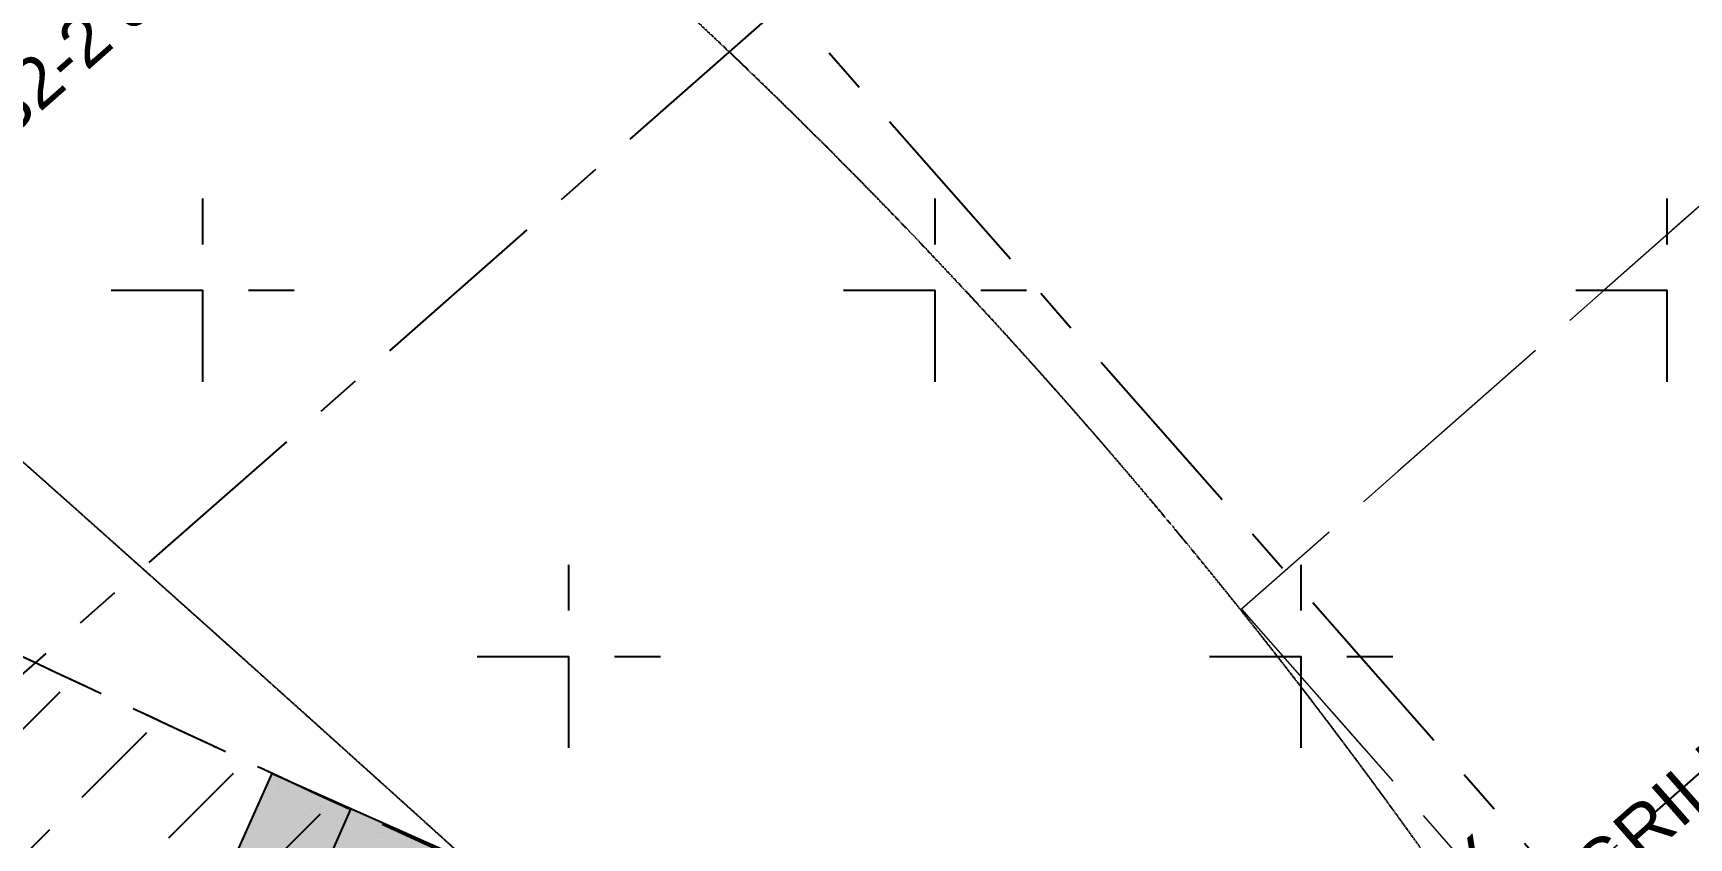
# Model space of a CAD drawing. Header units: millimetres. Extents: x 832728086 to 834530684, y 817551485 to 818349469.
# Drawn here: x 834325959 to 834337445, y 817939701 to 817945283 of the extents above; entities that cross this region are included whole.
import ezdxf

# ---------------------------------------------------------------- set-up
doc = ezdxf.new("R2010")
doc.units = ezdxf.units.MM
doc.header["$LTSCALE"] = 100
for name, pattern in [('Grid Line', [22.225, 12.7, -3.175, 3.175, -3.175]), ('Hidden', [9.525, 6.35, -3.175]), ('HIDDEN2', [4.7625, 3.175, -1.5875])]:
    doc.linetypes.add(name, pattern=pattern)
for name, color, linetype in [('+C-160', 160, 'Hidden'), ('DLN020__', 6, 'Continuous'), ('DLN210__', 7, 'Continuous'), ('DLN990__', 1, 'Continuous')]:
    doc.layers.add(name, color=color, linetype=linetype)
doc.layers.add('A-WALL', color=7, linetype='Continuous', lineweight=9)
doc.styles.get("Standard").update_dxf_attribs({"font": 'swiss.ttf'})

# ---------------------------------------------------------------- blocks, each defined once
blk = doc.blocks.new('A$C062A3D83')
at = {"layer": '+C-160', "lineweight": 18, "ltscale": 2}
for p, q in [((23057, -53369, 0), (11009, -63973, 0)), ((11009, -63973, 0), (17417, -71254, 0))]:
    blk.add_line(p, q, dxfattribs=at)
at = {"layer": '+C-160'}
for p, q in [((3802, -62395), (3802, -61125)), ((8882, -62395), (8882, -61125)), ((13962, -62395), (13962, -61125)), ((3167, -61760), (4437, -61760)), ((8247, -61760), (9517, -61760)), ((13327, -61760), (14597, -61760)), ((6342, -64935), (6342, -63665)), ((11422, -64935), (11422, -63665)), ((5707, -64300), (6977, -64300)), ((10787, -64300), (12057, -64300)), ((1017, -66342), (2896, -64462)), ((1618, -66624), (3498, -64744)), ((2220, -66906), (4101, -65025)), ((3264, -67396), (4284, -65113)), ((4284, -65113), (14516, -69664)), ((4256, -65202), (4256, -65202)), ((4318, -65188), (4318, -65188)), ((4329, -65209), (4329, -65209)), ((4426, -65207), (4426, -65207)), ((2823, -67187), (4705, -65305)), ((4830, -65356), (3814, -67641)), ((4273, -65284), (4273, -65284)), ((4385, -65260), (4385, -65260)), ((4479, -65247), (4479, -65247)), ((4554, -65354), (4554, -65354)), ((4616, -65340), (4616, -65340)), ((4730, -65346), (4730, -65346)), ((4262, -65419), (4262, -65419)), ((4279, -65398), (4279, -65398)), ((4452, -65451), (4452, -65451)), ((4658, -65414), (4658, -65414)), ((4690, -65399), (4690, -65399)), ((4862, -65390), (4862, -65390)), ((4138, -65558), (4138, -65558)), ((4175, -65534), (4175, -65534)), ((4216, -65481), (4216, -65481)), ((4245, -65498), (4245, -65498)), ((4309, -65551), (4309, -65551)), ((4341, -65549), (4341, -65549)), ((4490, -65543), (4490, -65543)), ((4584, -65537), (4584, -65537)), ((4662, -65535), (4662, -65535)), ((4693, -65534), (4693, -65534)), ((4843, -65527), (4843, -65527)), ((4851, -65507), (4851, -65507)), ((4913, -65493), (4913, -65493)), ((4994, -65538), (4994, -65538)), ((5014, -65520), (5014, -65520)), ((5035, -65485), (5035, -65485)), ((5040, -65557), (5040, -65557)), ((5046, -65519), (5046, -65519))]:
    blk.add_line(p, q, dxfattribs=at)
at = {"layer": '+C-160', "ltscale": 5e-05}
for centre, radius, start, end in [((-13698, -88367), 40322, 35.8374, 52.6608), ((-19149, -88062), 38590, 35.3227, 52.013), ((-316542, -422092), 480421, 47.87815, 48.66074)]:
    blk.add_arc(centre, radius, start, end, dxfattribs=at)
at = {"layer": '+C-160'}
for radius, end in [(396216, 248.15022), (397466, 245.33032), (398716, 248.15022)]:
    blk.add_arc((171056, 294298), radius, 243.43867, end, dxfattribs=at)
for major_axis, start_param, end_param in [((-358217, 169315), 1.548936, 1.630983), ((-360237, 170889), 1.550156, 1.579164)]:
    blk.add_ellipse((171056, 294298), major_axis=major_axis, ratio=1, start_param=start_param, end_param=end_param, dxfattribs=at)

msp = doc.modelspace()

# ---------------------------------------------------------------- hatches: boundary and pattern name
at = {"layer": 'DLN990__'}
h = msp.add_hatch(dxfattribs=at)
h.set_pattern_fill('AR-SAND', color=256, scale=5, angle=45)
h.set_pattern_definition([(82.5, (-75.1, 33.43), (-178.690674357, 167.37674456), [0, -193.04, 0, -215.9, 0, -206.375]), (52.5, (-75.1, 33.43), (-94.50546386, 412.36642567), [0, -104.14, 0, -173.99, 0, -66.675]), (12.5, (-185.55, -77.03), (279.149912916, 280.16615595), [0, -63.5, 0, -228.6, 0, -298.45]), (2.5, (-185.55, -77.03), (191.14055458, 348.77539078), [0, -31.75, 0, -149.86, 0, -171.45])])
h.paths.add_polyline_path([(834326597.7666, 817937863.8114), (834327616.9071, 817940147.0503), (834337848.8955, 817935596.3345), (834336832.9537, 817933312.07)])

# ---------------------------------------------------------------- linework, layer by layer
at = {"layer": 'DLN020__', "linetype": 'Grid Line'}
for p, q in [((834341548.9931, 817933703.7376), (834277751.3421, 818006194.8978)), ((834377767.5961, 817986498.5514), (834308429.6656, 817925475.9788)), ((834383185.0047, 817980342.9292), (834313847.0742, 817919320.3567))]:
    msp.add_line(p, q, dxfattribs=at)
at = {"layer": 'DLN210__', "color": 2, "linetype": 'HIDDEN2', "lineweight": 18, "ltscale": 2, "elevation": -0.0703}
msp.add_lwpolyline([(834346390.5948, 817951890.8334), (834334342.0905, 817941287.247), (834340750.4885, 817934005.5964)], dxfattribs=at)
at = {"layer": 'DLN990__'}
msp.add_line((834328163.6055, 817939903.9041), (834327147.5241, 817937619.3259), dxfattribs=at)
msp.add_lwpolyline([(834326597.7666, 817937863.8114), (834327616.9071, 817940147.0503), (834337848.8955, 817935596.3345), (834336832.9537, 817933312.07)], close=True, dxfattribs=at)

# ---------------------------------------------------------------- block references
at = {"layer": '+C-160', "ltscale": 5}
msp.add_blockref('A$C062A3D83', (834323333.3128, 818005260.0327), dxfattribs=at)

# ---------------------------------------------------------------- texts
at = {"color": 0, "insert": (834322837.932, 817943186.3574), "char_height": 350, "width": 5668.114938, "attachment_point": 1, "rotation": 41.35019583}
msp.add_mtext('{\\C7;SMOKE VENT FROM BELOW FOR B2-2 & B2-3}', dxfattribs=at)
at = {"layer": 'A-WALL', "color": 0, "insert": (834334076.0006, 817938089.4667, -0.0703), "char_height": 350, "width": 4611.396646, "attachment_point": 1, "rotation": 41.35019583}
msp.add_mtext('WALKWAY\\PAIR INTAKE GRILL', dxfattribs=at)

doc.saveas('drawing.dxf')
